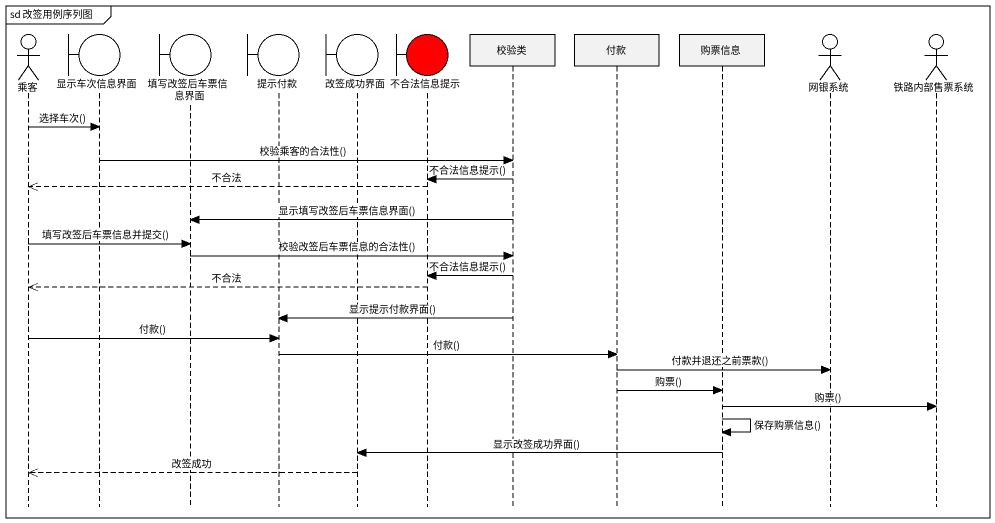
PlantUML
@startuml
mainframe sd 改签用例序列图
hide footbox
actor 乘客
boundary 显示车次信息界面
boundary 填写改签后车票信息界面
boundary 提示付款
boundary 改签成功界面
boundary 不合法信息提示 #FF0000
participant 校验类
participant 付款
participant 购票信息
actor 网银系统
actor 铁路内部售票系统

乘客 -> 显示车次信息界面 : 选择车次()
显示车次信息界面 -> 校验类 : 校验乘客的合法性()
校验类 -> 不合法信息提示 : 不合法信息提示()
不合法信息提示 -->> 乘客 : 不合法
校验类 -> 填写改签后车票信息界面 : 显示填写改签后车票信息界面()
乘客 -> 填写改签后车票信息界面 : 填写改签后车票信息并提交()
填写改签后车票信息界面 -> 校验类 : 校验改签后车票信息的合法性()
校验类 -> 不合法信息提示 : 不合法信息提示()
不合法信息提示 -->> 乘客 : 不合法
校验类 -> 提示付款 : 显示提示付款界面()
乘客 -> 提示付款 : 付款()
提示付款 -> 付款 : 付款()
付款 -> 网银系统 : 付款并退还之前票款()
付款 -> 购票信息 : 购票()
购票信息 -> 铁路内部售票系统 : 购票()
购票信息 -> 购票信息 : 保存购票信息()
购票信息 -> 改签成功界面 : 显示改签成功界面()
改签成功界面 -->> 乘客 : 改签成功
@enduml
